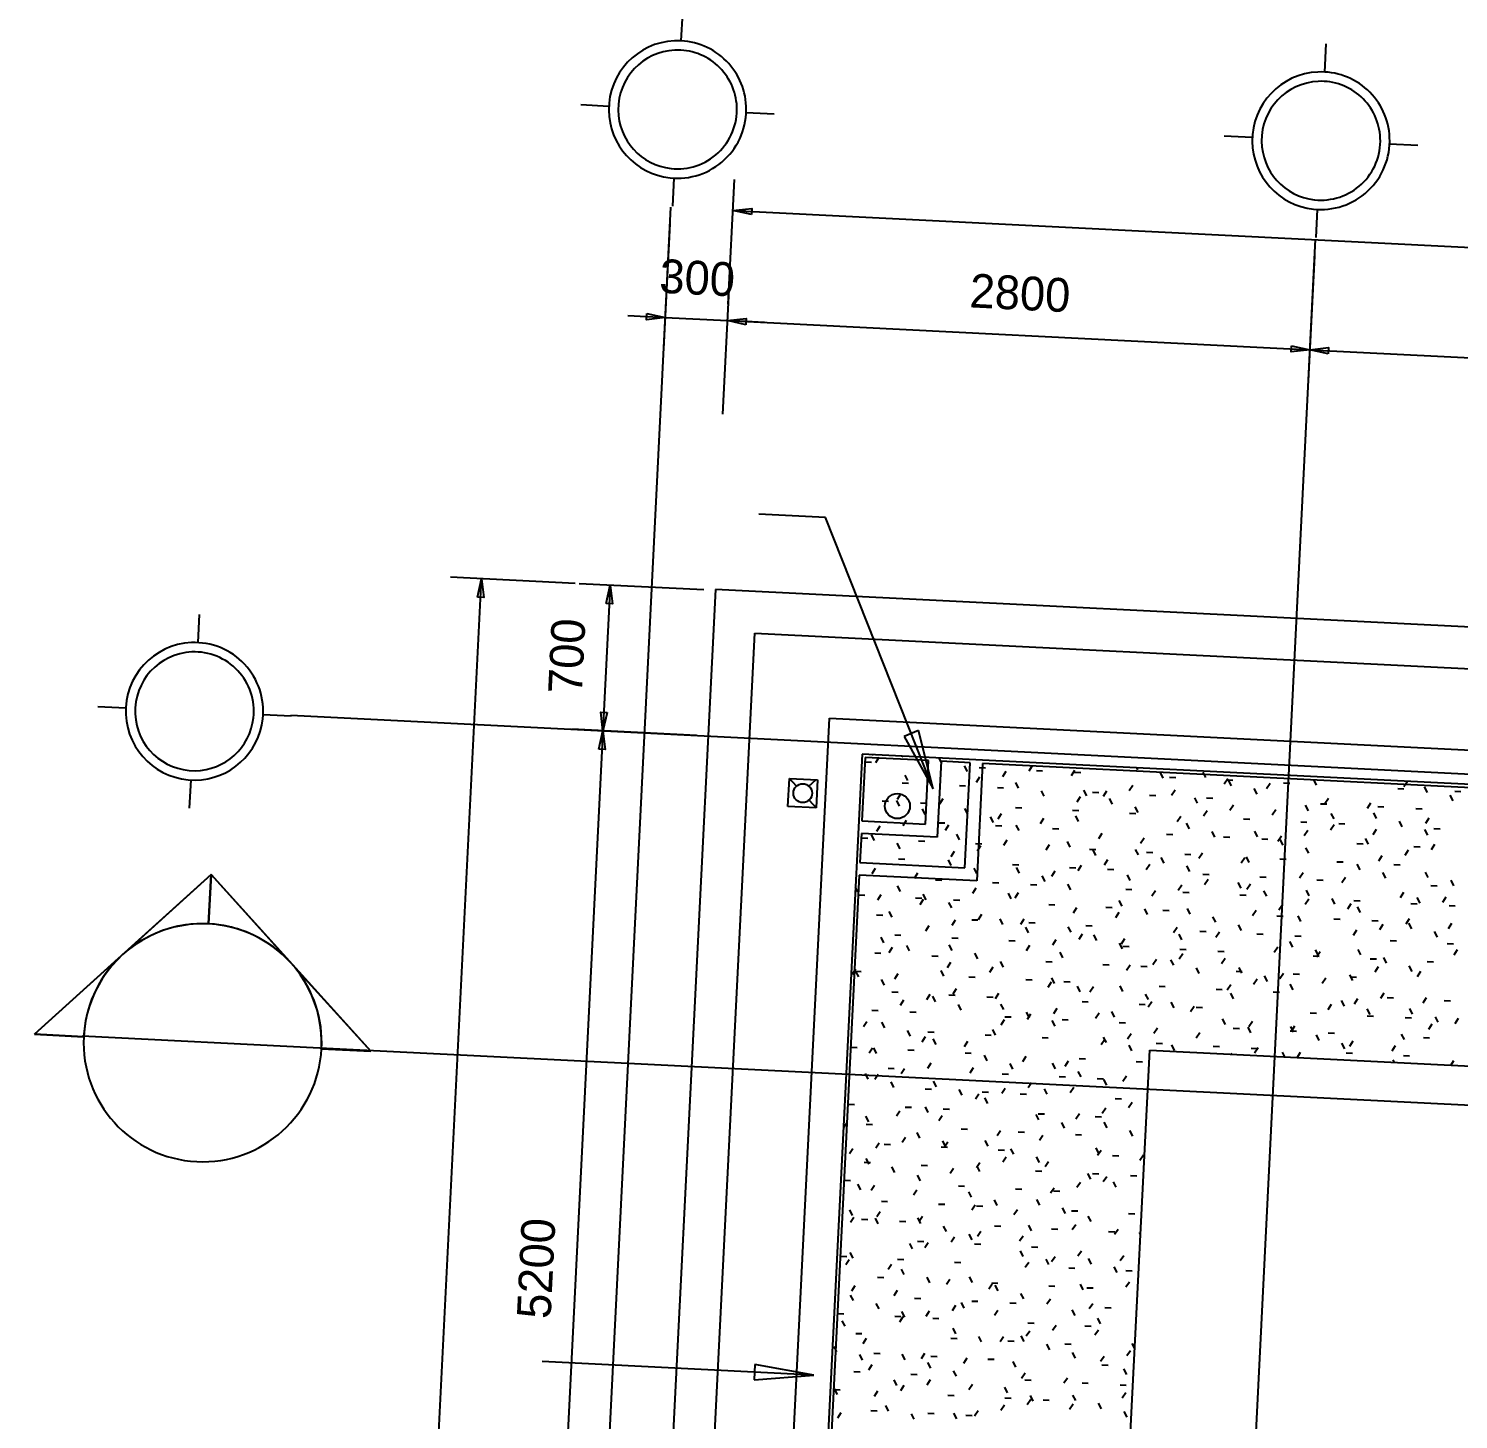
# Model space of a CAD drawing. Extents: x 549999 to 550212, y 1838161 to 1838467.
# Drawn here: x 550110.65 to 550117.52, y 1838357.41 to 1838364.09 of the extents above; entities that cross this region are included whole.
import ezdxf

# ---------------------------------------------------------------- set-up
doc = ezdxf.new("R2010")
doc.units = 0
for name, color, linetype in [('Level 13', 7, 'Continuous'), ('Level 15', 7, 'Continuous'), ('Level 17', 7, 'Continuous'), ('Level 18', 7, 'Continuous'), ('Level 19', 7, 'Continuous'), ('Level 20', 7, 'Continuous'), ('Level 22', 7, 'Continuous'), ('Level 28', 7, 'Continuous'), ('Level 36', 7, 'Continuous'), ('Level 4', 7, 'Continuous'), ('Level 8', 7, 'Continuous')]:
    doc.layers.add(name, color=color, linetype=linetype)

# ---------------------------------------------------------------- blocks, each defined once
blk = doc.blocks.new('FLOO10')
at = {"layer": 'Level 8'}
for p, q in [((1048.51, 1267.1), (-1101.49, 1267.1)), ((-1101.49, 1267.1), (-1101.49, 527.1)), ((-1081.49, 1247.1), (1028.51, 1247.1)), ((-1081.49, 547.1), (-1081.49, 1247.1))]:
    blk.add_line(p, q, dxfattribs=at)
blk = doc.blocks.new('GRID_2')
at = {"layer": 'Level 19'}
for p, q in [((0, 0.5169), (0, 0.3669)), ((-0.5169, 0), (-0.3669, 0)), ((0.5169, 0), (0.3669, 0)), ((0, -0.5169), (0, -0.3669))]:
    blk.add_line(p, q, dxfattribs=at)
for radius, start, end in [(0.3669, 86.59057, 185.41735), (0.3169, 86.59057, 185.41735), (0.3169, 3.40943, 86.59057), (0.3669, 3.40943, 86.59057), (0.3169, 275.41735, 3.40943), (0.3669, 275.41735, 3.40943), (0.3669, 185.41735, 275.41735), (0.3169, 185.41735, 275.41735)]:
    blk.add_arc((0, 0), radius, start, end, dxfattribs=at)
blk = doc.blocks.new('SECTI2')
at = {"layer": 'Level 17'}
for p, q in [((-0.635, 0.898), (-1.533, 0)), ((-1.084, 0.449), (-0.635, 0.898)), ((-0.635, 0.898), (-1.084, 0.449)), ((-0.635, 0.898), (0.263, 0)), ((-0.635, 0.898), (-0.635, 0.635)), ((-0.635, 0.635), (-0.635, 0.898)), ((-0.635, 0.635), (-0.635, 0.898)), ((-0.635, 0.898), (-0.186, 0.449)), ((-0.186, 0.449), (-0.635, 0.898)), ((-0.635, 0.898), (-0.635, 0.635)), ((-1.533, 0), (-1.1069, 0.4261)), ((-1.1069, 0.4261), (-1.533, 0)), ((-0.1631, 0.4261), (0.263, 0)), ((0.263, 0), (-0.1631, 0.4261)), ((-1.27, 0), (-1.533, 0)), ((-1.2708, 0), (-1.533, 0)), ((-1.533, 0), (-1.2708, 0)), ((0, 0), (0.263, 0)), ((0.263, 0), (0.0008, 0)), ((0.0008, 0), (0.263, 0))]:
    blk.add_line(p, q, dxfattribs=at)
for radius, start, end in [(0.635, 0, 180), (0.635, 90, 135), (0.635, 90, 135), (0.635, 45, 90), (0.635, 45, 90), (0.6358, 137.9216, 180), (0.6358, 137.9216, 180), (0.6358, 0, 42.0784), (0.6358, 0, 42.0784), (0.635, 180, 0)]:
    blk.add_arc((-0.635, 0), radius, start, end, dxfattribs=at)

msp = doc.modelspace()

# ---------------------------------------------------------------- linework, layer by layer
at = {"layer": 'Level 13'}
for p, q in [((550114.3004, 1838360.3529), (550114.3072, 1838360.4877)), ((550114.3072, 1838360.4877), (550114.442, 1838360.4809)), ((550114.341, 1838360.4503), (550114.3072, 1838360.4877)), ((550114.4003, 1838360.4513), (550114.4335, 1838360.4814)), ((550114.442, 1838360.4809), (550114.4353, 1838360.3461)), ((550114.4353, 1838360.3461), (550114.3004, 1838360.3529)), ((550114.4014, 1838360.3835), (550114.4353, 1838360.3461))]:
    msp.add_line(p, q, dxfattribs=at)
msp.add_circle((550114.3712, 1838360.4169), 0.045, dxfattribs=at)
at = {"layer": 'Level 15'}
for p, q in [((550114.6712, 1838360.5674), (550114.7014, 1838360.5659)), ((550114.7113, 1838360.5982), (550114.7098, 1838360.6013)), ((550114.7367, 1838360.5884), (550114.7204, 1838360.5631)), ((550114.8494, 1838360.5943), (550114.8468, 1838360.5903)), ((550115.0389, 1838360.5606), (550115.0261, 1838360.5855)), ((550115.162, 1838360.5209), (550115.1482, 1838360.5478)), ((550115.2192, 1838360.54), (550115.2493, 1838360.5385)), ((550115.4729, 1838360.5484), (550115.4565, 1838360.523)), ((550115.9798, 1838360.5291), (550115.9752, 1838360.538)), ((550114.8761, 1838360.4772), (550114.8624, 1838360.504)), ((550115.22, 1838360.494), (550115.2036, 1838360.4686)), ((550115.3464, 1838360.5212), (550115.3301, 1838360.4958)), ((550115.4932, 1838360.5263), (550115.5233, 1838360.5248)), ((550115.6761, 1838360.5259), (550115.6597, 1838360.5006)), ((550115.6758, 1838360.5172), (550115.706, 1838360.5157)), ((550116.1029, 1838360.4895), (550116.0891, 1838360.5163)), ((550116.1324, 1838360.4944), (550116.1626, 1838360.4929)), ((550116.3073, 1838360.4915), (550116.2936, 1838360.5184)), ((550116.4122, 1838360.4858), (550116.3958, 1838360.4605)), ((550116.4064, 1838360.4807), (550116.4366, 1838360.4792)), ((550116.4304, 1838360.4518), (550116.4166, 1838360.4787)), ((550116.8393, 1838360.4559), (550116.8255, 1838360.4828)), ((550117.2748, 1838360.4729), (550117.2584, 1838360.4476)), ((550114.8407, 1838360.4124), (550114.8244, 1838360.3871)), ((550114.8493, 1838360.467), (550114.8795, 1838360.4655)), ((550115.1233, 1838360.4533), (550115.1534, 1838360.4518)), ((550115.3059, 1838360.4441), (550115.3361, 1838360.4426)), ((550115.4081, 1838360.4416), (550115.3944, 1838360.4685)), ((550115.5312, 1838360.4019), (550115.5174, 1838360.4288)), ((550115.7357, 1838360.404), (550115.7219, 1838360.4308)), ((550115.7626, 1838360.4213), (550115.7927, 1838360.4198)), ((550115.8297, 1838360.4267), (550115.8133, 1838360.4014)), ((550115.9561, 1838360.4539), (550115.9397, 1838360.4285)), ((550116.0366, 1838360.4076), (550116.0667, 1838360.4061)), ((550116.1594, 1838360.4315), (550116.143, 1838360.4061)), ((550116.5535, 1838360.4122), (550116.5397, 1838360.439)), ((550116.6154, 1838360.4634), (550116.5991, 1838360.4381)), ((550116.6804, 1838360.467), (550116.7105, 1838360.4655)), ((550117.2284, 1838360.4396), (550117.2585, 1838360.4381)), ((550117.3713, 1838360.4203), (550117.3575, 1838360.4472)), ((550117.4944, 1838360.3807), (550117.4806, 1838360.4075)), ((550117.5023, 1838360.4259), (550117.5325, 1838360.4244)), ((550114.7534, 1838360.3802), (550114.7836, 1838360.3787)), ((550114.8365, 1838360.3541), (550114.8227, 1838360.381)), ((550114.9361, 1838360.3711), (550114.9662, 1838360.3696)), ((550114.9595, 1838360.3144), (550114.9458, 1838360.3413)), ((550115.044, 1838360.39), (550115.0276, 1838360.3646)), ((550115.164, 1838360.3165), (550115.1502, 1838360.3433)), ((550115.3927, 1838360.3482), (550115.4228, 1838360.3467)), ((550115.6667, 1838360.3346), (550115.6968, 1838360.333)), ((550115.7033, 1838360.3995), (550115.6869, 1838360.3742)), ((550115.8587, 1838360.3643), (550115.845, 1838360.3912)), ((550115.9818, 1838360.3247), (550115.9681, 1838360.3515)), ((550116.2677, 1838360.3684), (550116.2539, 1838360.3953)), ((550116.313, 1838360.3322), (550116.2966, 1838360.3069)), ((550116.3105, 1838360.3939), (550116.3407, 1838360.3924)), ((550116.4394, 1838360.3594), (550116.423, 1838360.3341)), ((550116.6426, 1838360.337), (550116.6263, 1838360.3116)), ((550116.7996, 1838360.3328), (550116.7859, 1838360.3597)), ((550116.8585, 1838360.3665), (550116.8886, 1838360.365)), ((550116.8955, 1838360.3914), (550116.8791, 1838360.366)), ((550117.0987, 1838360.3689), (550117.0823, 1838360.3436)), ((550117.1325, 1838360.3528), (550117.1626, 1838360.3513)), ((550117.3151, 1838360.3437), (550117.3453, 1838360.3422)), ((550114.8679, 1838360.286), (550114.8515, 1838360.2606)), ((550115.0228, 1838360.2752), (550115.053, 1838360.2737)), ((550115.0711, 1838360.2636), (550115.0548, 1838360.2382)), ((550115.2871, 1838360.2768), (550115.2733, 1838360.3037)), ((550115.324, 1838360.3179), (550115.3076, 1838360.2926)), ((550115.4102, 1838360.2372), (550115.3964, 1838360.264)), ((550115.5272, 1838360.2955), (550115.5109, 1838360.2702)), ((550115.696, 1838360.2809), (550115.6822, 1838360.3078)), ((550115.9407, 1838360.3209), (550115.9708, 1838360.3193)), ((550116.1865, 1838360.305), (550116.1702, 1838360.2797)), ((550116.228, 1838360.2453), (550116.2142, 1838360.2722)), ((550116.4886, 1838360.2935), (550116.5188, 1838360.292)), ((550116.7626, 1838360.2798), (550116.7927, 1838360.2783)), ((550116.9227, 1838360.265), (550116.9063, 1838360.2396)), ((550116.9227, 1838360.2932), (550116.909, 1838360.32)), ((550116.9453, 1838360.2706), (550116.9754, 1838360.2691)), ((550117.1272, 1838360.2952), (550117.1134, 1838360.3221)), ((550117.2503, 1838360.2556), (550117.2365, 1838360.2824)), ((550117.3788, 1838360.2969), (550117.3624, 1838360.2716)), ((550114.653, 1838360.2021), (550114.6831, 1838360.2006)), ((550114.7154, 1838360.1893), (550114.7017, 1838360.2162)), ((550114.7415, 1838360.2588), (550114.7251, 1838360.2334)), ((550115.1243, 1838360.1934), (550115.1106, 1838360.2203)), ((550115.2968, 1838360.2615), (550115.327, 1838360.26)), ((550115.5708, 1838360.2478), (550115.6009, 1838360.2463)), ((550115.8073, 1838360.2235), (550115.7909, 1838360.1981)), ((550116.0105, 1838360.201), (550115.9941, 1838360.1757)), ((550116.1188, 1838360.2204), (550116.1489, 1838360.2189)), ((550116.3511, 1838360.2057), (550116.3373, 1838360.2325)), ((550116.3927, 1838360.2067), (550116.4229, 1838360.2052)), ((550116.5555, 1838360.2077), (550116.5418, 1838360.2346)), ((550116.5754, 1838360.1976), (550116.6055, 1838360.1961)), ((550116.6698, 1838360.2106), (550116.6534, 1838360.1852)), ((550116.6786, 1838360.168), (550116.6648, 1838360.1949)), ((550116.7962, 1838360.2378), (550116.7799, 1838360.2124)), ((550117.0875, 1838360.1721), (550117.0738, 1838360.199)), ((550117.1259, 1838360.2425), (550117.1095, 1838360.2172)), ((550117.3733, 1838360.2159), (550117.3596, 1838360.2427)), ((550117.4019, 1838360.2478), (550117.432, 1838360.2463)), ((550114.8385, 1838360.1496), (550114.8247, 1838360.1765)), ((550114.9269, 1838360.1884), (550114.9571, 1838360.1869)), ((550115.0983, 1838360.1371), (550115.082, 1838360.1118)), ((550115.2009, 1838360.1747), (550115.2311, 1838360.1732)), ((550115.2248, 1838360.1643), (550115.2084, 1838360.139)), ((550115.3512, 1838360.1915), (550115.3348, 1838360.1662)), ((550115.5544, 1838360.1691), (550115.538, 1838360.1437)), ((550115.6563, 1838360.1578), (550115.6426, 1838360.1847)), ((550115.7489, 1838360.1473), (550115.779, 1838360.1458)), ((550115.7794, 1838360.1182), (550115.7656, 1838360.145)), ((550115.9839, 1838360.1202), (550115.9701, 1838360.1471)), ((550116.0229, 1838360.1336), (550116.053, 1838360.1321)), ((550116.2905, 1838360.129), (550116.2742, 1838360.1037)), ((550116.8017, 1838360.1284), (550116.7879, 1838360.1552)), ((550117.032, 1838360.1747), (550117.0621, 1838360.1732)), ((550117.2795, 1838360.1433), (550117.2631, 1838360.1179)), ((550117.306, 1838360.161), (550117.3361, 1838360.1595)), ((550117.4059, 1838360.1705), (550117.3896, 1838360.1451)), ((550114.8311, 1838360.1017), (550114.8612, 1838360.1002)), ((550115.0847, 1838360.0703), (550115.0709, 1838360.0972)), ((550115.2078, 1838360.0307), (550115.194, 1838360.0575)), ((550115.379, 1838360.0743), (550115.4092, 1838360.0728)), ((550115.4122, 1838360.0327), (550115.3984, 1838360.0596)), ((550115.653, 1838360.0606), (550115.6831, 1838360.0591)), ((550115.708, 1838360.0699), (550115.6917, 1838360.0445)), ((550115.8345, 1838360.097), (550115.8181, 1838360.0717)), ((550116.0377, 1838360.0746), (550116.0213, 1838360.0493)), ((550116.1069, 1838360.0805), (550116.0932, 1838360.1074)), ((550116.2055, 1838360.1245), (550116.2356, 1838360.123)), ((550116.23, 1838360.0409), (550116.2163, 1838360.0677)), ((550116.4938, 1838360.1066), (550116.4774, 1838360.0812)), ((550116.5159, 1838360.0846), (550116.5021, 1838360.1115)), ((550116.6621, 1838360.1017), (550116.6923, 1838360.1002)), ((550116.9361, 1838360.088), (550116.9663, 1838360.0865)), ((550117.0479, 1838360.0491), (550117.0341, 1838360.0759)), ((550117.1531, 1838360.1161), (550117.1367, 1838360.0908)), ((550117.2101, 1838360.0743), (550117.2402, 1838360.0728)), ((550114.7191, 1838360.0556), (550114.7027, 1838360.0302)), ((550114.9223, 1838360.0331), (550114.9059, 1838360.0078)), ((550115.0091, 1838360.0012), (550115.0393, 1838359.9997)), ((550115.5353, 1838359.993), (550115.5215, 1838360.0199)), ((550115.5816, 1838360.0427), (550115.5652, 1838360.0173)), ((550115.8356, 1838360.0514), (550115.8658, 1838360.0499)), ((550115.9442, 1838359.9971), (550115.9304, 1838360.024)), ((550116.2923, 1838360.0286), (550116.3224, 1838360.0271)), ((550116.3177, 1838360.0026), (550116.3014, 1838359.9772)), ((550116.5663, 1838360.0149), (550116.5964, 1838360.0134)), ((550116.7738, 1838360.0345), (550116.7574, 1838360.0092)), ((550116.8402, 1838360.0012), (550116.8704, 1838359.9997)), ((550116.9771, 1838360.0121), (550116.9607, 1838359.9868)), ((550117.1709, 1838360.0094), (550117.1572, 1838360.0362)), ((550117.3754, 1838360.0114), (550117.3616, 1838360.0383)), ((550117.4985, 1838359.9718), (550117.4847, 1838359.9986)), ((550114.6361, 1838359.9431), (550114.6248, 1838359.9652)), ((550114.6393, 1838359.9281), (550114.6694, 1838359.9266)), ((550114.7463, 1838359.9291), (550114.7299, 1838359.9038)), ((550114.8405, 1838359.9452), (550114.8268, 1838359.972)), ((550114.9636, 1838359.9055), (550114.9499, 1838359.9324)), ((550115.2023, 1838359.9611), (550115.186, 1838359.9357)), ((550115.2831, 1838359.9875), (550115.3133, 1838359.986)), ((550115.3725, 1838359.9096), (550115.3588, 1838359.9365)), ((550115.4056, 1838359.9387), (550115.3892, 1838359.9133)), ((550115.4658, 1838359.9784), (550115.4959, 1838359.9769)), ((550115.6584, 1838359.9534), (550115.6446, 1838359.9802)), ((550115.9224, 1838359.9555), (550115.9525, 1838359.954)), ((550116.0649, 1838359.9482), (550116.0485, 1838359.9228)), ((550116.1913, 1838359.9754), (550116.1749, 1838359.95)), ((550116.1964, 1838359.9419), (550116.2265, 1838359.9403)), ((550116.4762, 1838359.9615), (550116.4624, 1838359.9884)), ((550116.4704, 1838359.9282), (550116.5005, 1838359.9266)), ((550116.521, 1838359.9801), (550116.5046, 1838359.9548)), ((550116.5993, 1838359.9219), (550116.5855, 1838359.9487)), ((550116.8037, 1838359.9239), (550116.79, 1838359.9508)), ((550117.2571, 1838359.9401), (550117.2407, 1838359.9147)), ((550117.3882, 1838359.9738), (550117.4183, 1838359.9723)), ((550114.9133, 1838359.9144), (550114.9434, 1838359.9129)), ((550114.9495, 1838359.9067), (550114.9331, 1838359.8814)), ((550115.0867, 1838359.8659), (550115.0729, 1838359.8927)), ((550115.0959, 1838359.9053), (550115.126, 1838359.9038)), ((550115.5525, 1838359.8825), (550115.5827, 1838359.881)), ((550115.6856, 1838359.8666), (550115.6692, 1838359.8413)), ((550115.8265, 1838359.8688), (550115.8566, 1838359.8673)), ((550115.9045, 1838359.874), (550115.8908, 1838359.9009)), ((550116.0276, 1838359.8344), (550116.0139, 1838359.8612)), ((550116.1005, 1838359.8551), (550116.1306, 1838359.8536)), ((550116.2321, 1838359.8364), (550116.2183, 1838359.8633)), ((550116.5482, 1838359.8537), (550116.5318, 1838359.8284)), ((550116.6746, 1838359.8809), (550116.6582, 1838359.8556)), ((550116.801, 1838359.9081), (550116.7846, 1838359.8828)), ((550116.9268, 1838359.8843), (550116.9131, 1838359.9111)), ((550117.0042, 1838359.8857), (550116.9879, 1838359.8603)), ((550117.0183, 1838359.9008), (550117.0485, 1838359.8993)), ((550117.0499, 1838359.8446), (550117.0361, 1838359.8715)), ((550117.2923, 1838359.8871), (550117.3224, 1838359.8856)), ((550117.3357, 1838359.8884), (550117.322, 1838359.9152)), ((550117.4603, 1838359.9176), (550117.4439, 1838359.8923)), ((550117.4749, 1838359.8779), (550117.5051, 1838359.8764)), ((550114.726, 1838359.8323), (550114.7562, 1838359.8307)), ((550114.8009, 1838359.8221), (550114.7871, 1838359.849)), ((550115.1031, 1838359.8075), (550115.0867, 1838359.7821)), ((550115.1827, 1838359.8094), (550115.2128, 1838359.8079)), ((550115.2295, 1838359.8347), (550115.2132, 1838359.8093)), ((550115.3329, 1838359.7865), (550115.3191, 1838359.8134)), ((550115.4328, 1838359.8122), (550115.4164, 1838359.7869)), ((550115.4566, 1838359.7957), (550115.4868, 1838359.7942)), ((550115.8888, 1838359.8442), (550115.8725, 1838359.8188)), ((550116.3552, 1838359.7968), (550116.3414, 1838359.8236)), ((550116.4782, 1838359.7571), (550116.4645, 1838359.7839)), ((550116.6484, 1838359.8277), (550116.6786, 1838359.8262)), ((550116.7641, 1838359.8008), (550116.7503, 1838359.8277)), ((550116.9224, 1838359.814), (550116.9526, 1838359.8125)), ((550117.1051, 1838359.8049), (550117.1352, 1838359.8034)), ((550117.1579, 1838359.7864), (550117.1415, 1838359.7611)), ((550117.2843, 1838359.8136), (550117.2679, 1838359.7883)), ((550117.2961, 1838359.7653), (550117.2823, 1838359.7921)), ((550117.4875, 1838359.7912), (550117.4711, 1838359.7659)), ((550114.7612, 1838359.699), (550114.7475, 1838359.7259)), ((550114.8128, 1838359.7364), (550114.8429, 1838359.7349)), ((550114.9767, 1838359.7803), (550114.9603, 1838359.7549)), ((550115.0868, 1838359.7227), (550115.1169, 1838359.7212)), ((550115.456, 1838359.7469), (550115.4422, 1838359.7737)), ((550115.6604, 1838359.7489), (550115.6467, 1838359.7758)), ((550115.7128, 1838359.7402), (550115.6964, 1838359.7148)), ((550115.7306, 1838359.782), (550115.7608, 1838359.7805)), ((550115.7835, 1838359.7092), (550115.7697, 1838359.7361)), ((550115.916, 1838359.7178), (550115.8997, 1838359.6924)), ((550116.1689, 1838359.7721), (550116.1525, 1838359.7468)), ((550116.1924, 1838359.7133), (550116.1786, 1838359.7402)), ((550116.2786, 1838359.7546), (550116.3087, 1838359.7531)), ((550116.3721, 1838359.7497), (550116.3557, 1838359.7244)), ((550116.5526, 1838359.7409), (550116.5827, 1838359.7394)), ((550116.7352, 1838359.7318), (550116.7653, 1838359.7303)), ((550117.0314, 1838359.7593), (550117.0151, 1838359.7339)), ((550117.4191, 1838359.7256), (550117.4054, 1838359.7525)), ((550114.7169, 1838359.6496), (550114.747, 1838359.6481)), ((550114.8006, 1838359.6763), (550114.7843, 1838359.6509)), ((550114.8843, 1838359.6594), (550114.8705, 1838359.6862)), ((550115.0888, 1838359.6614), (550115.075, 1838359.6883)), ((550115.2118, 1838359.6217), (550115.1981, 1838359.6486)), ((550115.3608, 1838359.709), (550115.3909, 1838359.7075)), ((550115.46, 1838359.6858), (550115.4436, 1838359.6605)), ((550115.5864, 1838359.713), (550115.57, 1838359.6877)), ((550115.6208, 1838359.6258), (550115.607, 1838359.6527)), ((550115.9066, 1838359.6696), (550115.8928, 1838359.6964)), ((550115.9087, 1838359.6816), (550115.9388, 1838359.6801)), ((550116.1961, 1838359.6457), (550116.1797, 1838359.6204)), ((550116.1827, 1838359.6679), (550116.2128, 1838359.6664)), ((550116.3653, 1838359.6587), (550116.3955, 1838359.6572)), ((550116.6522, 1838359.6777), (550116.6358, 1838359.6523)), ((550116.7244, 1838359.6778), (550116.7106, 1838359.7046)), ((550116.8475, 1838359.6381), (550116.8337, 1838359.665)), ((550116.8554, 1838359.6553), (550116.839, 1838359.6299)), ((550117.0519, 1838359.6401), (550117.0382, 1838359.667)), ((550117.1918, 1838359.709), (550117.222, 1838359.7075)), ((550117.4658, 1838359.6953), (550117.496, 1838359.6938)), ((550117.5147, 1838359.6648), (550117.4983, 1838359.6394)), ((550114.9909, 1838359.6359), (550115.021, 1838359.6344)), ((550115.0807, 1838359.6042), (550115.0643, 1838359.5789)), ((550115.2839, 1838359.5818), (550115.2675, 1838359.5565)), ((550115.3349, 1838359.5821), (550115.3212, 1838359.6089)), ((550115.5388, 1838359.6085), (550115.569, 1838359.607)), ((550115.8128, 1838359.5948), (550115.843, 1838359.5933)), ((550115.9432, 1838359.5913), (550115.9269, 1838359.566)), ((550115.9955, 1838359.5857), (550116.0256, 1838359.5842)), ((550116.0697, 1838359.6185), (550116.0533, 1838359.5932)), ((550116.1527, 1838359.5903), (550116.139, 1838359.6171)), ((550116.2758, 1838359.5506), (550116.2621, 1838359.5774)), ((550116.3993, 1838359.6233), (550116.3829, 1838359.598)), ((550116.4803, 1838359.5526), (550116.4665, 1838359.5795)), ((550116.822, 1838359.6359), (550116.8521, 1838359.6344)), ((550117.0959, 1838359.6222), (550117.1261, 1838359.6207)), ((550117.1354, 1838359.5832), (550117.1191, 1838359.5579)), ((550117.175, 1838359.6005), (550117.1613, 1838359.6273)), ((550117.2981, 1838359.5608), (550117.2843, 1838359.5877)), ((550117.3699, 1838359.6085), (550117.4001, 1838359.607)), ((550114.6246, 1838359.5723), (550114.6082, 1838359.5469)), ((550114.621, 1838359.5628), (550114.6511, 1838359.5613)), ((550114.6402, 1838359.5342), (550114.6264, 1838359.5611)), ((550114.7633, 1838359.4946), (550114.7495, 1838359.5214)), ((550114.8278, 1838359.5499), (550114.8115, 1838359.5245)), ((550115.0491, 1838359.5383), (550115.0353, 1838359.5652)), ((550115.169, 1838359.5354), (550115.1991, 1838359.5339)), ((550115.4429, 1838359.5217), (550115.4731, 1838359.5202)), ((550115.564, 1838359.5098), (550115.5476, 1838359.4844)), ((550115.5811, 1838359.5027), (550115.5673, 1838359.5296)), ((550115.6256, 1838359.5126), (550115.6557, 1838359.5111)), ((550116.4521, 1838359.5629), (550116.4822, 1838359.5613)), ((550116.5529, 1838359.5241), (550116.5366, 1838359.4987)), ((550116.6034, 1838359.513), (550116.5896, 1838359.5398)), ((550116.6793, 1838359.5513), (550116.663, 1838359.5259)), ((550116.7261, 1838359.5492), (550116.7562, 1838359.5476)), ((550116.8826, 1838359.5288), (550116.8662, 1838359.5035)), ((550117.0123, 1838359.5171), (550116.9985, 1838359.5439)), ((550117.0001, 1838359.5355), (550117.0302, 1838359.534)), ((550117.3387, 1838359.5608), (550117.3223, 1838359.5354)), ((550114.7991, 1838359.4624), (550114.8292, 1838359.4609)), ((550114.9814, 1838359.4506), (550114.9651, 1838359.4253)), ((550115.0094, 1838359.4152), (550114.9957, 1838359.4421)), ((550115.0731, 1838359.4487), (550115.1032, 1838359.4472)), ((550115.1079, 1838359.4778), (550115.0915, 1838359.4525)), ((550115.2557, 1838359.4396), (550115.2859, 1838359.438)), ((550115.3111, 1838359.4554), (550115.2947, 1838359.43)), ((550115.7042, 1838359.4631), (550115.6904, 1838359.4899)), ((550115.7672, 1838359.4873), (550115.7508, 1838359.462)), ((550115.9086, 1838359.4651), (550115.8949, 1838359.492)), ((550116.0317, 1838359.4255), (550116.0179, 1838359.4523)), ((550116.0822, 1838359.4898), (550116.1124, 1838359.4883)), ((550116.3562, 1838359.4761), (550116.3863, 1838359.4746)), ((550116.4265, 1838359.4969), (550116.4101, 1838359.4715)), ((550116.4406, 1838359.4296), (550116.4269, 1838359.4564)), ((550116.6302, 1838359.4624), (550116.6603, 1838359.4609)), ((550116.7264, 1838359.4733), (550116.7127, 1838359.5002)), ((550117.1626, 1838359.4568), (550117.1462, 1838359.4314)), ((550114.7032, 1838359.3756), (550114.7333, 1838359.3741)), ((550114.855, 1838359.4234), (550114.8386, 1838359.3981)), ((550115.1325, 1838359.3756), (550115.1187, 1838359.4024)), ((550115.337, 1838359.3776), (550115.3232, 1838359.4045)), ((550115.5911, 1838359.3833), (550115.5748, 1838359.358)), ((550115.7124, 1838359.4167), (550115.7425, 1838359.4152)), ((550115.9863, 1838359.403), (550116.0165, 1838359.4015)), ((550116.0472, 1838359.4153), (550116.0309, 1838359.39)), ((550116.1548, 1838359.3858), (550116.141, 1838359.4127)), ((550116.2505, 1838359.3929), (550116.2341, 1838359.3675)), ((550116.2603, 1838359.3893), (550116.2905, 1838359.3878)), ((550116.9098, 1838359.4024), (550116.8934, 1838359.3771)), ((550116.9726, 1838359.394), (550116.9589, 1838359.4208)), ((550117.0362, 1838359.4296), (550117.0198, 1838359.4042)), ((550117.0957, 1838359.3543), (550117.0819, 1838359.3812)), ((550117.1781, 1838359.435), (550117.2083, 1838359.4335)), ((550117.3002, 1838359.3564), (550117.2864, 1838359.3832)), ((550117.3659, 1838359.4344), (550117.3495, 1838359.409)), ((550117.4521, 1838359.4213), (550117.4823, 1838359.4198)), ((550114.679, 1838359.3194), (550114.6626, 1838359.2941)), ((550114.7653, 1838359.2901), (550114.7515, 1838359.317)), ((550114.8859, 1838359.3665), (550114.916, 1838359.365)), ((550115.3383, 1838359.329), (550115.3219, 1838359.3036)), ((550115.3425, 1838359.3437), (550115.3726, 1838359.3422)), ((550115.4601, 1838359.338), (550115.4463, 1838359.3648)), ((550115.4647, 1838359.3562), (550115.4483, 1838359.3308)), ((550115.5831, 1838359.2983), (550115.5694, 1838359.3251)), ((550115.6165, 1838359.33), (550115.6466, 1838359.3285)), ((550115.7944, 1838359.3609), (550115.778, 1838359.3356)), ((550115.869, 1838359.342), (550115.8552, 1838359.3689)), ((550115.8904, 1838359.3163), (550115.9206, 1838359.3148)), ((550116.401, 1838359.3065), (550116.3872, 1838359.3333)), ((550116.5305, 1838359.3208), (550116.5141, 1838359.2955)), ((550116.8083, 1838359.3619), (550116.8384, 1838359.3604)), ((550117.0822, 1838359.3482), (550117.1124, 1838359.3467)), ((550117.2649, 1838359.3391), (550117.295, 1838359.3376)), ((550117.393, 1838359.3079), (550117.3767, 1838359.2826)), ((550117.4232, 1838359.3167), (550117.4095, 1838359.3435)), ((550117.5195, 1838359.3351), (550117.5031, 1838359.3098)), ((550114.8884, 1838359.2505), (550114.8746, 1838359.2773)), ((550114.959, 1838359.2474), (550114.9426, 1838359.222)), ((550114.9726, 1838359.2706), (550115.0028, 1838359.2691)), ((550115.0115, 1838359.2108), (550114.9977, 1838359.2376)), ((550115.2466, 1838359.2569), (550115.2767, 1838359.2554)), ((550115.2973, 1838359.2545), (550115.2835, 1838359.2814)), ((550115.5206, 1838359.2432), (550115.5507, 1838359.2417)), ((550115.8216, 1838359.2345), (550115.8052, 1838359.2091)), ((550115.8293, 1838359.219), (550115.8155, 1838359.2458)), ((550115.948, 1838359.2617), (550115.9316, 1838359.2363)), ((550116.0744, 1838359.2889), (550116.058, 1838359.2635)), ((550116.2776, 1838359.2665), (550116.2613, 1838359.2411)), ((550116.4384, 1838359.2889), (550116.4685, 1838359.2874)), ((550116.524, 1838359.2668), (550116.5103, 1838359.2937)), ((550116.7124, 1838359.2752), (550116.7425, 1838359.2737)), ((550116.7285, 1838359.2689), (550116.7147, 1838359.2957)), ((550116.7337, 1838359.2984), (550116.7174, 1838359.2731)), ((550116.8516, 1838359.2292), (550116.8378, 1838359.256)), ((550116.895, 1838359.266), (550116.9252, 1838359.2645)), ((550117.2605, 1838359.2333), (550117.2467, 1838359.2601)), ((550117.3517, 1838359.2432), (550117.3818, 1838359.2417)), ((550114.6027, 1838359.1975), (550114.6329, 1838359.196)), ((550114.7062, 1838359.193), (550114.6898, 1838359.1677)), ((550114.7256, 1838359.167), (550114.7119, 1838359.1939)), ((550114.8767, 1838359.1838), (550114.9069, 1838359.1823)), ((550115.1623, 1838359.225), (550115.1459, 1838359.1996)), ((550115.1507, 1838359.1701), (550115.1808, 1838359.1686)), ((550115.9524, 1838359.1793), (550115.9386, 1838359.2062)), ((550116.0685, 1838359.2158), (550116.0987, 1838359.2143)), ((550116.1568, 1838359.1813), (550116.1431, 1838359.2082)), ((550116.3425, 1838359.2021), (550116.3726, 1838359.2006)), ((550116.4313, 1838359.1672), (550116.429, 1838359.1637)), ((550116.5252, 1838359.193), (550116.5553, 1838359.1915)), ((550116.5577, 1838359.1944), (550116.5413, 1838359.1691)), ((550116.6862, 1838359.1508), (550116.6751, 1838359.1726)), ((550116.7609, 1838359.172), (550116.7453, 1838359.1479)), ((550116.9747, 1838359.1895), (550116.9609, 1838359.2164)), ((550116.9818, 1838359.1702), (550117.0119, 1838359.1686)), ((550117.0138, 1838359.2264), (550116.9974, 1838359.201)), ((550117.217, 1838359.2039), (550117.2006, 1838359.1786)), ((550114.7808, 1838359.0971), (550114.811, 1838359.0956)), ((550114.9862, 1838359.121), (550114.9698, 1838359.0956)), ((550115.1894, 1838359.0985), (550115.1731, 1838359.0732)), ((550115.2576, 1838359.1315), (550115.2439, 1838359.1583)), ((550115.3807, 1838359.0918), (550115.367, 1838359.1186)), ((550115.4423, 1838359.1529), (550115.4259, 1838359.1276)), ((550115.5852, 1838359.0938), (550115.5714, 1838359.1207)), ((550115.6455, 1838359.1305), (550115.6292, 1838359.1051)), ((550115.6987, 1838359.1427), (550115.7288, 1838359.1412)), ((550115.9726, 1838359.1291), (550116.0028, 1838359.1275)), ((550117.2135, 1838359.1244), (550117.2071, 1838359.137)), ((550117.2558, 1838359.1565), (550117.2859, 1838359.155)), ((550117.497, 1838359.1319), (550117.4835, 1838359.111)), ((550114.686, 1838359.0439), (550114.6722, 1838359.0708)), ((550114.7334, 1838359.0666), (550114.717, 1838359.0412)), ((550114.8091, 1838359.0043), (550114.7953, 1838359.0311)), ((550114.8598, 1838359.0938), (550114.8434, 1838359.0684)), ((550115.0135, 1838359.0063), (550114.9998, 1838359.0332)), ((550115.3288, 1838359.0697), (550115.3589, 1838359.0682)), ((550115.6028, 1838359.056), (550115.6329, 1838359.0545)), ((550115.7083, 1838359.0542), (550115.6945, 1838359.081)), ((550115.7854, 1838359.0469), (550115.8156, 1838359.0453)), ((550115.8313, 1838359.0145), (550115.8176, 1838359.0414)), ((550115.9256, 1838359.0585), (550115.9092, 1838359.0331)), ((550114.9589, 1838358.9966), (550114.9891, 1838358.9951)), ((550115.1366, 1838358.9667), (550115.1228, 1838358.9935)), ((550115.2166, 1838358.9721), (550115.2003, 1838358.9468)), ((550115.2329, 1838358.9829), (550115.263, 1838358.9814)), ((550115.3431, 1838358.9993), (550115.3267, 1838358.974)), ((550115.4156, 1838358.9738), (550115.4457, 1838358.9723)), ((550115.4695, 1838359.0265), (550115.4531, 1838359.0012)), ((550115.5455, 1838358.9708), (550115.5317, 1838358.9976)), ((550115.6727, 1838359.0041), (550115.6563, 1838358.9787)), ((550114.5891, 1838358.9236), (550114.6192, 1838358.9221)), ((550114.8374, 1838358.8905), (550114.821, 1838358.8652)), ((550114.863, 1838358.9099), (550114.8932, 1838358.9084)), ((550114.9739, 1838358.8832), (550114.9601, 1838358.9101)), ((550115.0457, 1838358.9007), (550115.0758, 1838358.8992)), ((550115.2597, 1838358.927), (550115.2459, 1838358.9539)), ((550115.8263, 1838358.9048), (550115.81, 1838358.8795)), ((550115.8722, 1838358.951), (550115.9023, 1838358.9495)), ((550115.9528, 1838358.932), (550115.9364, 1838358.9067)), ((550114.5845, 1838358.8362), (550114.5681, 1838358.8108)), ((550114.688, 1838358.8395), (550114.6743, 1838358.8663)), ((550114.6758, 1838358.8277), (550114.7059, 1838358.8262)), ((550115.0406, 1838358.8681), (550115.0242, 1838358.8428)), ((550115.5058, 1838358.8477), (550115.4921, 1838358.8745)), ((550115.5023, 1838358.8779), (550115.5324, 1838358.8764)), ((550115.6289, 1838358.808), (550115.6152, 1838358.8349)), ((550115.6999, 1838358.8776), (550115.6835, 1838358.8523)), ((550115.7763, 1838358.8642), (550115.8064, 1838358.8627)), ((550115.8334, 1838358.8101), (550115.8196, 1838358.8369)), ((550114.8646, 1838358.7641), (550114.8482, 1838358.7388)), ((550114.9342, 1838358.7602), (550114.9204, 1838358.787)), ((550115.1324, 1838358.8048), (550115.1626, 1838358.8033)), ((550115.3206, 1838358.7961), (550115.3043, 1838358.7707)), ((550115.4064, 1838358.7911), (550115.4366, 1838358.7896)), ((550115.5239, 1838358.7736), (550115.5075, 1838358.7483)), ((550115.6804, 1838358.7774), (550115.7105, 1838358.7759)), ((550115.9565, 1838358.7704), (550115.9427, 1838358.7972)), ((550114.6117, 1838358.7097), (550114.5953, 1838358.6844)), ((550114.7381, 1838358.7369), (550114.7218, 1838358.7116)), ((550114.7626, 1838358.7318), (550114.7927, 1838358.7303)), ((550115.0366, 1838358.7181), (550115.0667, 1838358.7166)), ((550115.0573, 1838358.7205), (550115.0435, 1838358.7474)), ((550115.0678, 1838358.7417), (550115.0514, 1838358.7163)), ((550115.2617, 1838358.7225), (550115.248, 1838358.7494)), ((550115.3105, 1838358.7044), (550115.3407, 1838358.7029)), ((550115.3848, 1838358.6829), (550115.371, 1838358.7097)), ((550115.7937, 1838358.687), (550115.78, 1838358.7138)), ((550115.8039, 1838358.7016), (550115.7875, 1838358.6763)), ((550114.6667, 1838358.645), (550114.6968, 1838358.6435)), ((550114.6901, 1838358.635), (550114.6763, 1838358.6619)), ((550114.8132, 1838358.5954), (550114.7994, 1838358.6222)), ((550114.9407, 1838358.6313), (550114.9708, 1838358.6298)), ((550115.095, 1838358.6153), (550115.0786, 1838358.5899)), ((550115.2214, 1838358.6425), (550115.205, 1838358.6171)), ((550115.2221, 1838358.5995), (550115.2083, 1838358.6263)), ((550115.3478, 1838358.6696), (550115.3314, 1838358.6443)), ((550115.5079, 1838358.6432), (550115.4941, 1838358.6701)), ((550115.5511, 1838358.6472), (550115.5347, 1838358.6219)), ((550115.8585, 1838358.677), (550115.8886, 1838358.6755)), ((550116.0071, 1838358.6792), (550115.9908, 1838358.6538)), ((550114.5708, 1838358.5583), (550114.6009, 1838358.5567)), ((550114.9362, 1838358.5557), (550114.9225, 1838358.5826)), ((550115.4886, 1838358.6039), (550115.5188, 1838358.6024)), ((550115.7047, 1838358.548), (550115.6883, 1838358.5226)), ((550115.7541, 1838358.5639), (550115.7403, 1838358.5907)), ((550115.7626, 1838358.5902), (550115.7927, 1838358.5887)), ((550115.8311, 1838358.5752), (550115.8147, 1838358.5498)), ((550115.8771, 1838358.5242), (550115.8634, 1838358.5511)), ((550115.9452, 1838358.5811), (550115.9754, 1838358.5796)), ((550114.6504, 1838358.512), (550114.6366, 1838358.5388)), ((550114.7157, 1838358.5337), (550114.6993, 1838358.5083)), ((550114.9189, 1838358.5113), (550114.9026, 1838358.4859)), ((550115.1187, 1838358.5309), (550115.1489, 1838358.5294)), ((550115.1824, 1838358.4764), (550115.1686, 1838358.5032)), ((550115.3927, 1838358.5172), (550115.4229, 1838358.5157)), ((550115.5782, 1838358.5208), (550115.5619, 1838358.4955)), ((550115.5754, 1838358.508), (550115.6055, 1838358.5065)), ((550114.6107, 1838358.3889), (550114.597, 1838358.4157)), ((550114.7489, 1838358.4578), (550114.779, 1838358.4563)), ((550115.0229, 1838358.4441), (550115.053, 1838358.4426)), ((550115.199, 1838358.4392), (550115.1826, 1838358.4139)), ((550115.2055, 1838358.435), (550115.2356, 1838358.4335)), ((550115.3055, 1838358.4367), (550115.2917, 1838358.4636)), ((550115.4022, 1838358.4168), (550115.3858, 1838358.3915)), ((550115.5099, 1838358.4388), (550115.4962, 1838358.4656)), ((550115.633, 1838358.3991), (550115.6193, 1838358.4259)), ((550115.6621, 1838358.4121), (550115.6923, 1838358.4106)), ((550114.6165, 1838358.3801), (550114.6001, 1838358.3547)), ((550114.653, 1838358.371), (550114.6831, 1838358.3695)), ((550114.7338, 1838358.3492), (550114.7201, 1838358.3761)), ((550114.7429, 1838358.4073), (550114.7265, 1838358.3819)), ((550114.8356, 1838358.3619), (550114.8658, 1838358.3604)), ((550114.9383, 1838358.3513), (550114.9245, 1838358.3781)), ((550114.9461, 1838358.3848), (550114.9297, 1838358.3595)), ((550115.4703, 1838358.3157), (550115.4565, 1838358.3425)), ((550115.6822, 1838358.3448), (550115.6659, 1838358.3194)), ((550115.7561, 1838358.3594), (550115.7423, 1838358.3863)), ((550115.9361, 1838358.3984), (550115.9663, 1838358.3969)), ((550115.0614, 1838358.3116), (550115.0476, 1838358.3384)), ((550115.0997, 1838358.2856), (550115.0834, 1838358.2603)), ((550115.1844, 1838358.2719), (550115.1707, 1838358.2988)), ((550115.2262, 1838358.3128), (550115.2098, 1838358.2875)), ((550115.2923, 1838358.3391), (550115.3224, 1838358.3376)), ((550115.4294, 1838358.2904), (550115.413, 1838358.265)), ((550115.5662, 1838358.3254), (550115.5964, 1838358.3239)), ((550115.8402, 1838358.3117), (550115.8704, 1838358.3102)), ((550115.8855, 1838358.3223), (550115.8691, 1838358.297)), ((550115.9932, 1838358.2977), (550115.9885, 1838358.307)), ((550114.6128, 1838358.1844), (550114.599, 1838358.2113)), ((550114.8986, 1838358.2282), (550114.8849, 1838358.255)), ((550114.9224, 1838358.266), (550114.9525, 1838358.2645)), ((550114.9733, 1838358.2584), (550114.9569, 1838358.2331)), ((550115.1964, 1838358.2523), (550115.2265, 1838358.2508)), ((550115.4306, 1838358.1926), (550115.4168, 1838358.2194)), ((550115.4704, 1838358.2386), (550115.5005, 1838358.2371)), ((550115.7094, 1838358.2183), (550115.6931, 1838358.193)), ((550114.5525, 1838358.1929), (550114.5827, 1838358.1914)), ((550114.594, 1838358.1768), (550114.5777, 1838358.1515)), ((550114.7973, 1838358.1544), (550114.7809, 1838358.1291)), ((550114.8265, 1838358.1793), (550114.8566, 1838358.1777)), ((550115.1005, 1838358.1656), (550115.1306, 1838358.164)), ((550115.4566, 1838358.164), (550115.4402, 1838358.1386)), ((550115.5537, 1838358.1529), (550115.5399, 1838358.1798)), ((550115.583, 1838358.1911), (550115.5666, 1838358.1658)), ((550115.6484, 1838358.1382), (550115.6786, 1838358.1367)), ((550115.7581, 1838358.155), (550115.7444, 1838358.1818)), ((550115.8812, 1838358.1153), (550115.8675, 1838358.1422)), ((550115.9127, 1838358.1959), (550115.8963, 1838358.1706)), ((550114.7306, 1838358.0925), (550114.7608, 1838358.091)), ((550114.859, 1838358.1051), (550114.8452, 1838358.1319)), ((550114.982, 1838358.0654), (550114.9683, 1838358.0923)), ((550115.0773, 1838358.0824), (550115.0609, 1838358.057)), ((550115.1865, 1838358.0675), (550115.1727, 1838358.0943)), ((550115.9224, 1838358.1245), (550115.9526, 1838358.123)), ((550115.9399, 1838358.0695), (550115.9235, 1838358.0441)), ((550114.6148, 1838357.98), (550114.6011, 1838358.0068)), ((550114.6212, 1838358.0504), (550114.6049, 1838358.0251)), ((550114.8245, 1838358.028), (550114.8081, 1838358.0026)), ((550115.2805, 1838358.06), (550115.2642, 1838358.0346)), ((550115.2786, 1838358.0651), (550115.3087, 1838358.0636)), ((550115.3096, 1838358.0278), (550115.2958, 1838358.0547)), ((550115.4327, 1838357.9881), (550115.4189, 1838358.015)), ((550115.5525, 1838358.0514), (550115.5827, 1838358.0499)), ((550115.7185, 1838358.0319), (550115.7047, 1838358.0587)), ((550115.7352, 1838358.0423), (550115.7653, 1838358.0408)), ((550114.7379, 1838357.9403), (550114.7241, 1838357.9671)), ((550114.9087, 1838357.992), (550114.9388, 1838357.9905)), ((550114.9781, 1838357.9288), (550114.9617, 1838357.9034)), ((550115.1045, 1838357.956), (550115.0881, 1838357.9306)), ((550115.1468, 1838357.9444), (550115.1331, 1838357.9712)), ((550115.1827, 1838357.9783), (550115.2128, 1838357.9768)), ((550115.3077, 1838357.9335), (550115.2914, 1838357.9082)), ((550115.3653, 1838357.9692), (550115.3955, 1838357.9677)), ((550115.5606, 1838357.9879), (550115.5442, 1838357.9626)), ((550115.6788, 1838357.9088), (550115.6651, 1838357.9357)), ((550115.7638, 1838357.9655), (550115.7474, 1838357.9401)), ((550115.822, 1838357.9464), (550115.8521, 1838357.9449)), ((550114.5388, 1838357.919), (550114.569, 1838357.9175)), ((550114.5752, 1838357.8569), (550114.5614, 1838357.8837)), ((550114.8128, 1838357.9053), (550114.8429, 1838357.9038)), ((550114.8517, 1838357.9016), (550114.8353, 1838357.8762)), ((550114.861, 1838357.9006), (550114.8472, 1838357.9275)), ((550114.9955, 1838357.8961), (550115.0256, 1838357.8946)), ((550115.4521, 1838357.8733), (550115.4822, 1838357.8718)), ((550115.5878, 1838357.8615), (550115.5714, 1838357.8361)), ((550115.8019, 1838357.8691), (550115.7881, 1838357.896)), ((550114.6256, 1838357.8231), (550114.6557, 1838357.8216)), ((550114.6756, 1838357.7976), (550114.6592, 1838357.7722)), ((550115.0822, 1838357.8003), (550115.1124, 1838357.7987)), ((550115.1072, 1838357.8213), (550115.0934, 1838357.8482)), ((550115.2302, 1838357.7816), (550115.2165, 1838357.8085)), ((550115.3349, 1838357.8071), (550115.3186, 1838357.7818)), ((550115.4347, 1838357.7837), (550115.4209, 1838357.8105)), ((550115.4614, 1838357.8343), (550115.445, 1838357.8089)), ((550115.7261, 1838357.8596), (550115.7562, 1838357.8581)), ((550115.791, 1838357.8391), (550115.7746, 1838357.8137)), ((550114.5355, 1838357.7338), (550114.5217, 1838357.7606)), ((550114.7124, 1838357.7272), (550114.7425, 1838357.7257)), ((550114.863, 1838357.6962), (550114.8493, 1838357.723)), ((550114.9557, 1838357.7255), (550114.9393, 1838357.7002)), ((550115.3562, 1838357.7866), (550115.3863, 1838357.785)), ((550115.5578, 1838357.744), (550115.544, 1838357.7709)), ((550115.6302, 1838357.7729), (550115.6603, 1838357.7714)), ((550115.6809, 1838357.7044), (550115.6671, 1838357.7312)), ((550115.9446, 1838357.7398), (550115.9283, 1838357.7145)), ((550115.9658, 1838357.7498), (550115.9529, 1838357.775)), ((550114.6586, 1838357.6941), (550114.6448, 1838357.721)), ((550114.7028, 1838357.6711), (550114.6864, 1838357.6458)), ((550114.9861, 1838357.6565), (550114.9724, 1838357.6834)), ((550114.9863, 1838357.7135), (550115.0165, 1838357.712)), ((550115.1589, 1838357.7031), (550115.1425, 1838357.6778)), ((550115.2603, 1838357.6998), (550115.2904, 1838357.6983)), ((550115.395, 1838357.6606), (550115.3813, 1838357.6875)), ((550115.8182, 1838357.7126), (550115.8018, 1838357.6873)), ((550115.8083, 1838357.6724), (550115.8384, 1838357.6709)), ((550114.6165, 1838357.6404), (550114.6466, 1838357.6389)), ((550114.8234, 1838357.5731), (550114.8096, 1838357.5999)), ((550114.8904, 1838357.6267), (550114.9206, 1838357.6252)), ((550114.9828, 1838357.5991), (550114.9665, 1838357.5738)), ((550115.1092, 1838357.6168), (550115.0954, 1838357.6437)), ((550115.4389, 1838357.6311), (550115.4226, 1838357.6057)), ((550115.4384, 1838357.5993), (550115.4685, 1838357.5978)), ((550115.6422, 1838357.6086), (550115.6258, 1838357.5833)), ((550115.7124, 1838357.5856), (550115.7425, 1838357.5841)), ((550115.927, 1838357.625), (550115.9133, 1838357.6519)), ((550114.5206, 1838357.5537), (550114.5507, 1838357.5522)), ((550114.5375, 1838357.5293), (550114.5238, 1838357.5562)), ((550114.73, 1838357.5447), (550114.7136, 1838357.5194)), ((550114.8564, 1838357.5719), (550114.84, 1838357.5466)), ((550115.0685, 1838357.5263), (550115.0987, 1838357.5248)), ((550115.1861, 1838357.5767), (550115.1697, 1838357.5513)), ((550115.3554, 1838357.5375), (550115.3416, 1838357.5644)), ((550115.4785, 1838357.4979), (550115.4647, 1838357.5247)), ((550115.6829, 1838357.4999), (550115.6691, 1838357.5268)), ((550115.895, 1838357.5765), (550115.9252, 1838357.575)), ((550115.9222, 1838357.5366), (550115.9058, 1838357.5112)), ((550114.6987, 1838357.4532), (550114.7288, 1838357.4517)), ((550114.7837, 1838357.45), (550114.7699, 1838357.4769)), ((550115.2133, 1838357.4503), (550115.1969, 1838357.4249)), ((550115.3397, 1838357.4774), (550115.3233, 1838357.4521)), ((550115.3425, 1838357.5126), (550115.3726, 1838357.5111)), ((550115.4661, 1838357.5046), (550115.4497, 1838357.4793)), ((550115.5252, 1838357.5034), (550115.5553, 1838357.5019)), ((550115.6693, 1838357.4822), (550115.653, 1838357.4569)), ((550115.806, 1838357.4602), (550115.7922, 1838357.4871)), ((550114.554, 1838357.4407), (550114.5376, 1838357.4154)), ((550114.9068, 1838357.4103), (550114.893, 1838357.4372)), ((550114.9726, 1838357.4395), (550115.0028, 1838357.438)), ((550115.1112, 1838357.4124), (550115.0975, 1838357.4392)), ((550115.1553, 1838357.4304), (550115.1854, 1838357.4289)), ((550115.9291, 1838357.4206), (550115.9153, 1838357.4474))]:
    msp.add_line(p, q, dxfattribs=at)
at = {"layer": 'Level 17'}
msp.add_line((550110.9111, 1838359.2514), (550112.0527, 1838359.1943), dxfattribs=at)
at = {"layer": 'Level 18'}
for p, q in [((550113.7368, 1838363.2316), (550112.6759, 1838342.0101)), ((550116.8329, 1838363.0768), (550115.772, 1838341.8554)), ((550111.9127, 1838360.7912), (550141.0461, 1838359.3347))]:
    msp.add_line(p, q, dxfattribs=at)
at = {"layer": 'Level 20'}
for p, q in [((550114.0138, 1838362.7649), (550114.0438, 1838363.3641)), ((550113.7327, 1838363.1503), (550113.7028, 1838362.5511)), ((550114.0363, 1838363.2143), (550135.5095, 1838362.1408)), ((550116.8288, 1838362.9955), (550116.7989, 1838362.3963)), ((550116.8288, 1838362.9955), (550116.7989, 1838362.3963)), ((550113.9874, 1838362.2366), (550114.0174, 1838362.8358)), ((550113.9874, 1838362.2366), (550114.0174, 1838362.8358)), ((550113.5319, 1838362.7099), (550113.7103, 1838362.7009)), ((550113.7103, 1838362.7009), (550114.0099, 1838362.686)), ((550114.1882, 1838362.677), (550114.0099, 1838362.686)), ((550114.0099, 1838362.686), (550116.8064, 1838362.5462)), ((550116.8064, 1838362.5462), (550122.7989, 1838362.2466)), ((550111.9552, 1838343.9681), (550112.8289, 1838361.4463)), ((550113.2783, 1838361.4238), (550112.6791, 1838361.4538)), ((550113.8963, 1838361.3929), (550113.2971, 1838361.4229)), ((550113.4469, 1838361.4154), (550113.4119, 1838360.7162)), ((550113.4119, 1838360.7162), (550113.1523, 1838355.5227)), ((550113.8613, 1838360.6938), (550113.2621, 1838360.7237)), ((550113.8613, 1838360.6938), (550113.2621, 1838360.7237))]:
    msp.add_line(p, q, dxfattribs=at)
for points in [[(550114.1247, 1838363.195), (550114.0363, 1838363.2143), (550114.1262, 1838363.2247)], [(550113.6218, 1838362.7203), (550113.7103, 1838362.7009), (550113.6203, 1838362.6905)], [(550114.0983, 1838362.6666), (550114.0099, 1838362.686), (550114.0998, 1838362.6964)], [(550114.0983, 1838362.6666), (550114.0099, 1838362.686), (550114.0998, 1838362.6964)], [(550116.7179, 1838362.5655), (550116.8064, 1838362.5462), (550116.7165, 1838362.5358)], [(550116.8948, 1838362.5268), (550116.8064, 1838362.5462), (550116.8963, 1838362.5566)], [(550112.8096, 1838361.3578), (550112.8289, 1838361.4463), (550112.8393, 1838361.3563)], [(550113.4276, 1838361.3269), (550113.4469, 1838361.4154), (550113.4573, 1838361.3254)], [(550113.4313, 1838360.8047), (550113.4119, 1838360.7162), (550113.4015, 1838360.8062)], [(550113.3926, 1838360.6278), (550113.4119, 1838360.7162), (550113.4223, 1838360.6263)]]:
    msp.add_lwpolyline(points, close=True, dxfattribs=at)
at = {"layer": 'Level 22'}
for p, q in [((550114.4811, 1838361.7414), (550114.1607, 1838361.7574)), ((550114.9979, 1838360.4376), (550114.4811, 1838361.7414)), ((550114.9276, 1838360.7171), (550114.8576, 1838360.6894)), ((550114.9276, 1838360.7171), (550114.8576, 1838360.6894)), ((550114.8576, 1838360.6894), (550114.9979, 1838360.4376)), ((550114.8576, 1838360.6894), (550114.9979, 1838360.4376)), ((550114.9979, 1838360.4376), (550114.9276, 1838360.7171)), ((550114.9979, 1838360.4376), (550114.9276, 1838360.7171)), ((550114.4251, 1838357.6224), (550113.1204, 1838357.6876)), ((550114.1416, 1838357.6742), (550114.1379, 1838357.5991)), ((550114.1416, 1838357.6742), (550114.1379, 1838357.5991)), ((550114.4251, 1838357.6224), (550114.1416, 1838357.6742)), ((550114.4251, 1838357.6224), (550114.1416, 1838357.6742)), ((550114.1379, 1838357.5991), (550114.4251, 1838357.6224)), ((550114.1379, 1838357.5991), (550114.4251, 1838357.6224))]:
    msp.add_line(p, q, dxfattribs=at)
at = {"layer": 'Level 28'}
msp.add_circle((550114.8261, 1838360.3547), 0.06, dxfattribs=at)
at = {"layer": 'Level 36'}
msp.add_line((550112.0527, 1838359.1943), (550141.0941, 1838357.7425), dxfattribs=at)
at = {"layer": 'Level 4'}
for p, q in [((550114.229, 1838355.3538), (550114.5002, 1838360.777)), ((550114.5002, 1838360.777), (550122.5801, 1838360.3731)), ((550114.671, 1838360.5882), (550114.6557, 1838360.2836)), ((550114.9756, 1838360.573), (550114.671, 1838360.5882)), ((550114.9604, 1838360.2684), (550114.9756, 1838360.573)), ((550115.0355, 1838360.57), (550115.0173, 1838360.2055)), ((550115.1753, 1838360.563), (550115.0355, 1838360.57)), ((550115.1501, 1838360.0586), (550115.1753, 1838360.563)), ((550115.2353, 1838360.56), (550115.207, 1838359.9957)), ((550122.5811, 1838360.1928), (550115.2353, 1838360.56)), ((550114.6557, 1838360.2836), (550114.9604, 1838360.2684)), ((550114.6527, 1838360.2237), (550114.6457, 1838360.0839)), ((550115.0173, 1838360.2055), (550114.6527, 1838360.2237)), ((550114.6457, 1838360.0839), (550115.1501, 1838360.0586)), ((550114.6427, 1838360.0239), (550114.4178, 1838355.5245)), ((550115.207, 1838359.9957), (550114.6427, 1838360.0239))]:
    msp.add_line(p, q, dxfattribs=at)
at = {"layer": 'Level 8'}
for p, q in [((550114.6567, 1838360.604), (550114.4021, 1838355.5103)), ((550122.5818, 1838360.2078), (550114.6567, 1838360.604)), ((550115.9177, 1838356.7862), (550116.0375, 1838359.1832)), ((550116.0375, 1838359.1832), (550120.8315, 1838358.9436))]:
    msp.add_line(p, q, dxfattribs=at)

# ---------------------------------------------------------------- block references
at = {"layer": 'Level 17', "xscale": 0.9000000000000004, "yscale": 0.9, "rotation": -2.8619937920406366}
msp.add_blockref('SECTI2', (550112.06, 1838359.19), dxfattribs=at)
at = {"layer": 'Level 19', "xscale": 0.9000000000000004}
for p, yscale, rotation in [((550113.77, 1838363.7), 0.9, 177.13800620795936), ((550116.86, 1838363.55), 0.9, 177.13800620795936), ((550111.45, 1838360.81), 0.9000000000000002, -92.86199379204065)]:
    msp.add_blockref('GRID_2', p, dxfattribs=dict(at, yscale=yscale, rotation=rotation))
at = {"layer": 'Level 8', "xscale": 0.010000000000000004, "yscale": 0.01, "rotation": -2.8619937920406366}
msp.add_blockref('FLOO10', (550124.32, 1838348.19), dxfattribs=at)

# ---------------------------------------------------------------- texts
at = {"layer": 'Level 20'}
for s, rotation, p in [('300', 357.13801, (550113.68, 1838362.82)), ('2800', 357.13801, (550115.17, 1838362.75)), ('700', 87.13801, (550113.31, 1838360.89)), ('5200', 87.13801, (550113.16, 1838357.89))]:
    msp.add_text(s, height=0.16224, rotation=rotation, dxfattribs=at).set_placement(p)

doc.saveas('drawing.dxf')
